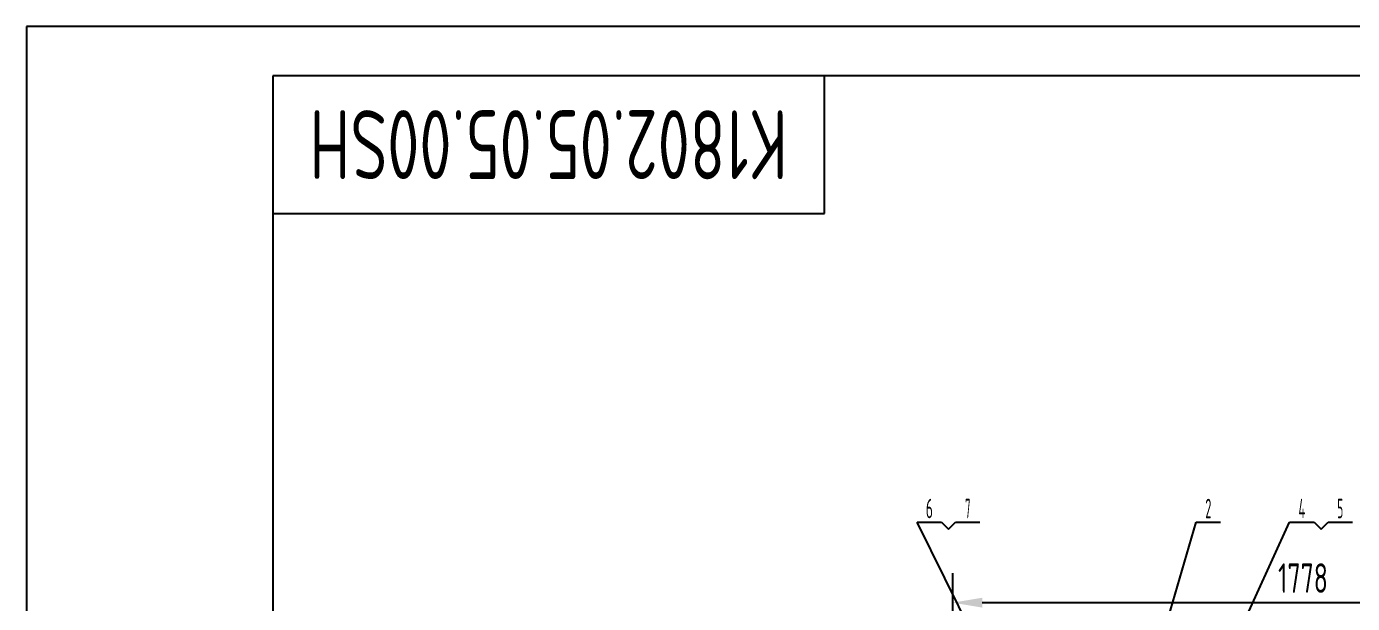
# Model space of a CAD drawing. Header units: millimetres. Extents: x 0 to 10500, y 0 to 7425.
# Drawn here: x 0 to 3365, y 5959 to 7425 of the extents above; entities that cross this region are included whole.
import ezdxf
from ezdxf.enums import TextEntityAlignment as Align

# ---------------------------------------------------------------- set-up
doc = ezdxf.new("R2010")
doc.units = ezdxf.units.MM
doc.header["$LTSCALE"] = 250
doc.linetypes.add('F', pattern=[0.75, 0.5, -0.25])
for name, color, linetype in [('01', 7, 'Continuous'), ('02', 1, 'Continuous'), ('04', 2, 'F'), ('08', 1, 'Continuous'), ('11', 3, 'Continuous')]:
    doc.layers.add(name, color=color, linetype=linetype)
doc.styles.get("Standard").update_dxf_attribs({"font": 'isocp', "width": 0.707, "bigfont": 'intecad.shx'})
doc.dimstyles.new('INTE', dxfattribs={"dimscale": 25, "dimtxt": 3, "dimasz": 3, "dimexe": 3, "dimexo": 0, "dimgap": 1, "dimtad": 1, "dimdsep": 46, "dimtxsty": 'Standard', "dimcen": 0, "dimclrd": 1, "dimclre": 1, "dimclrt": 3, "dimaunit": 1, "dimadec": 0, "dimazin": 0, "dimtfac": 1, "dimtmove": 0, "dimatfit": 0, "dimfxl": 1, "dimarcsym": 0})

# ---------------------------------------------------------------- blocks, each defined once
blk = doc.blocks.new('*D227')
at = {"layer": '08', "color": 1, "lineweight": -2}
for p, q in [((2350.8, 4752.6), (2350.8, 6036.2)), ((4128.8, 5215.5), (4128.8, 6036.2)), ((4053.8, 5961.2), (2425.8, 5961.2))]:
    blk.add_line(p, q, dxfattribs=at)
at = {"layer": '08', "color": 1}
for points in [[(2425.8, 5973.7), (2425.8, 5948.7), (2350.8, 5961.2)], [(4053.8, 5973.7), (4053.8, 5948.7), (4128.8, 5961.2)]]:
    blk.add_solid(points, dxfattribs=at)
at = {"layer": 'Defpoints', "color": 0}
for p in [(2350.8, 5961.2), (4128.8, 5215.5), (2350.8, 4752.6)]:
    blk.add_point(p, dxfattribs=at)
at = {"layer": '08', "color": 3, "insert": (3239.8, 6023.7), "char_height": 75, "attachment_point": 5}
blk.add_mtext('1778', dxfattribs=at)
blk = doc.blocks.new('*U244', base_point=(251.96, 168.31))
at = {"layer": '01'}
for p, q in [((251.96, 168.31), (251.96, 182.31)), ((195.96, 168.31), (251.96, 168.31))]:
    blk.add_line(p, q, dxfattribs=at)
blk = doc.blocks.new('*U245')
at = {"layer": '04'}
blk.add_blockref('*U244', (0, 0), dxfattribs=at)
blk = doc.blocks.new('*U246')
at = {"layer": '01'}
for points in [[(415, 292), (25, 292)], [(25, 292), (25, 5)]]:
    blk.add_lwpolyline(points, dxfattribs=at)
at = {"layer": '02'}
for points in [[(420, 297), (0, 297)], [(0, 297), (0, 0)]]:
    blk.add_lwpolyline(points, dxfattribs=at)

msp = doc.modelspace()

# ---------------------------------------------------------------- linework, layer by layer
at = {"layer": '02'}
for p, q in [((2649.418, 5380.515), (2260.603, 6165.625)), ((2260.603, 6165.625), (2322.603, 6165.625)), ((2322.603, 6165.625), (2340.281, 6147.947)), ((2340.281, 6147.947), (2357.959, 6165.625)), ((2357.959, 6165.625), (2419.959, 6165.625)), ((2766.461, 5473.921), (2968.502, 6165.625)), ((2846.368, 5380.54), (3205.93, 6165.625)), ((2968.502, 6165.625), (3030.502, 6165.625)), ((3205.93, 6165.625), (3267.93, 6165.625)), ((3267.93, 6165.625), (3285.608, 6147.947)), ((3285.608, 6147.947), (3303.285, 6165.625)), ((3303.285, 6165.625), (3365.285, 6165.625))]:
    msp.add_line(p, q, dxfattribs=at)

# ---------------------------------------------------------------- block references
at = {"layer": '01', "xscale": 25, "yscale": 25, "zscale": 25}
msp.add_blockref('*U246', (0, 0), dxfattribs=at)
at = {"layer": '01', "xscale": 25, "yscale": 25}
msp.add_blockref('*U245', (2025, 6950), dxfattribs=at)

# ---------------------------------------------------------------- texts
at = {"layer": '11', "width": 0.696347}
msp.add_text('K1802.05.05.00SH', height=175, rotation=180, dxfattribs=at).set_placement((1931.562, 7212.5), (718.438, 7212.5), align=Align.FIT)
at = {"layer": '11'}
for s, width, p, p2 in [('6', 0.600695, (2282.689, 6175.625), (2300.517, 6175.625)), ('7', 0.514182, (2381.96, 6175.625), (2395.958, 6175.625)), ('2', 0.511565, (2991.778, 6175.625), (3007.226, 6175.625)), ('4', 0.543846, (3228.181, 6175.625), (3245.679, 6175.625)), ('5', 0.527686, (3326.562, 6175.625), (3342.009, 6175.625))]:
    msp.add_text(s, height=49.497, dxfattribs=dict(at, width=width)).set_placement(p, p2, align=Align.FIT)

# ---------------------------------------------------------------- dimensions: what is measured, and where the dimension line sits
at = {"layer": '08'}
dim = msp.add_linear_dim(base=(2350.818, 5961.198), p1=(4128.818, 5215.468), p2=(2350.818, 4752.584), dimstyle='INTE', dxfattribs=at)
dim.commit()
dim.dimension.update_dxf_attribs({"geometry": '*D227', "text_midpoint": (3239.818, 6023.698)})

doc.saveas('drawing.dxf')
